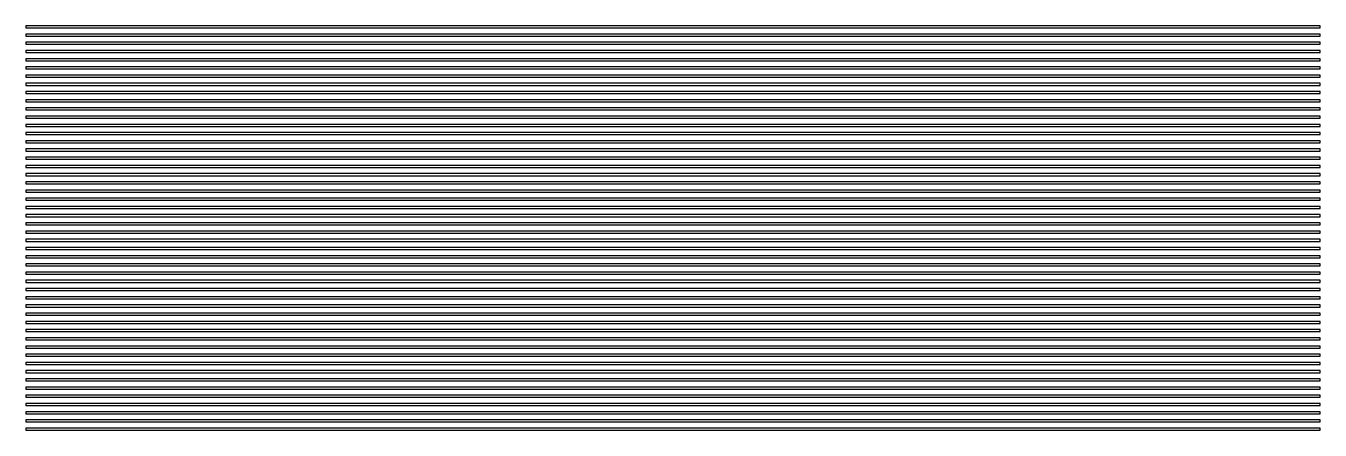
# Model space of a CAD drawing. Extents: x 2.85 to 9.15, y 2.02 to 9.98.
# Drawn here: x 2.85 to 9.15, y 2.02 to 3.98 of the extents above.
import ezdxf

# ---------------------------------------------------------------- set-up
doc = ezdxf.new("R2010")
doc.units = 0

msp = doc.modelspace()

# ---------------------------------------------------------------- linework, layer by layer
for p, q in [((9.14999, 3.98499), (2.85001, 3.98499)), ((2.85001, 3.98499), (2.85001, 3.97499)), ((2.85001, 3.97499), (9.14999, 3.97499)), ((9.14999, 3.97499), (9.14999, 3.98499)), ((9.14999, 3.94499), (2.85001, 3.94499)), ((2.85001, 3.94499), (2.85001, 3.935)), ((2.85001, 3.935), (9.14999, 3.935)), ((9.14999, 3.935), (9.14999, 3.94499)), ((9.14999, 3.905), (2.85001, 3.905)), ((2.85001, 3.905), (2.85001, 3.89499)), ((2.85001, 3.89499), (9.14999, 3.89499)), ((9.14999, 3.86499), (2.85001, 3.86499)), ((2.85001, 3.86499), (2.85001, 3.855)), ((2.85001, 3.855), (9.14999, 3.855)), ((9.14999, 3.89499), (9.14999, 3.905)), ((9.14999, 3.855), (9.14999, 3.86499)), ((9.14999, 3.825), (2.85001, 3.825)), ((2.85001, 3.825), (2.85001, 3.81499)), ((2.85001, 3.81499), (9.14999, 3.81499)), ((9.14999, 3.78499), (2.85001, 3.78499)), ((2.85001, 3.78499), (2.85001, 3.77499)), ((9.14999, 3.81499), (9.14999, 3.825)), ((9.14999, 3.77499), (9.14999, 3.78499)), ((2.85001, 3.77499), (9.14999, 3.77499)), ((9.14999, 3.745), (2.85001, 3.745)), ((2.85001, 3.745), (2.85001, 3.73499)), ((2.85001, 3.73499), (9.14999, 3.73499)), ((9.14999, 3.73499), (9.14999, 3.745)), ((9.14999, 3.70499), (2.85001, 3.70499)), ((2.85001, 3.70499), (2.85001, 3.69499)), ((2.85001, 3.69499), (9.14999, 3.69499)), ((9.14999, 3.66499), (2.85001, 3.66499)), ((2.85001, 3.66499), (2.85001, 3.655)), ((2.85001, 3.655), (9.14999, 3.655)), ((9.14999, 3.69499), (9.14999, 3.70499)), ((9.14999, 3.655), (9.14999, 3.66499)), ((9.14999, 3.625), (2.85001, 3.625)), ((2.85001, 3.625), (2.85001, 3.61499)), ((2.85001, 3.61499), (9.14999, 3.61499)), ((9.14999, 3.61499), (9.14999, 3.625)), ((9.14999, 3.58499), (2.85001, 3.58499)), ((2.85001, 3.58499), (2.85001, 3.575)), ((2.85001, 3.575), (9.14999, 3.575)), ((9.14999, 3.545), (2.85001, 3.545)), ((2.85001, 3.545), (2.85001, 3.53499)), ((2.85001, 3.53499), (9.14999, 3.53499)), ((9.14999, 3.575), (9.14999, 3.58499)), ((9.14999, 3.53499), (9.14999, 3.545)), ((9.14999, 3.50499), (2.85001, 3.50499)), ((2.85001, 3.50499), (2.85001, 3.495)), ((2.85001, 3.495), (9.14999, 3.495)), ((9.14999, 3.465), (2.85001, 3.465)), ((2.85001, 3.465), (2.85001, 3.45499)), ((9.14999, 3.495), (9.14999, 3.50499)), ((9.14999, 3.45499), (9.14999, 3.465)), ((2.85001, 3.45499), (9.14999, 3.45499)), ((9.14999, 3.42499), (2.85001, 3.42499)), ((2.85001, 3.42499), (2.85001, 3.41499)), ((2.85001, 3.41499), (9.14999, 3.41499)), ((9.14999, 3.41499), (9.14999, 3.42499)), ((9.14999, 3.38499), (2.85001, 3.38499)), ((2.85001, 3.38499), (2.85001, 3.375)), ((2.85001, 3.375), (9.14999, 3.375)), ((9.14999, 3.34499), (2.85001, 3.34499)), ((2.85001, 3.34499), (2.85001, 3.33499)), ((9.14999, 3.375), (9.14999, 3.38499)), ((9.14999, 3.33499), (9.14999, 3.34499)), ((2.85001, 3.33499), (9.14999, 3.33499)), ((9.14999, 3.30499), (2.85001, 3.30499)), ((2.85001, 3.30499), (2.85001, 3.295)), ((2.85001, 3.295), (9.14999, 3.295)), ((9.14999, 3.295), (9.14999, 3.30499)), ((9.14999, 3.265), (2.85001, 3.265)), ((2.85001, 3.265), (2.85001, 3.25499)), ((2.85001, 3.25499), (9.14999, 3.25499)), ((9.14999, 3.22499), (2.85001, 3.22499)), ((2.85001, 3.22499), (2.85001, 3.215)), ((2.85001, 3.215), (9.14999, 3.215)), ((9.14999, 3.25499), (9.14999, 3.265)), ((9.14999, 3.215), (9.14999, 3.22499)), ((9.14999, 3.185), (2.85001, 3.185)), ((2.85001, 3.185), (2.85001, 3.17499)), ((2.85001, 3.17499), (9.14999, 3.17499)), ((9.14999, 3.17499), (9.14999, 3.185)), ((9.14999, 3.14499), (2.85001, 3.14499)), ((2.85001, 3.14499), (2.85001, 3.13499)), ((2.85001, 3.13499), (9.14999, 3.13499)), ((9.14999, 3.105), (2.85001, 3.105)), ((2.85001, 3.105), (2.85001, 3.09499)), ((2.85001, 3.09499), (9.14999, 3.09499)), ((9.14999, 3.13499), (9.14999, 3.14499)), ((9.14999, 3.09499), (9.14999, 3.105)), ((9.14999, 3.06499), (2.85001, 3.06499)), ((2.85001, 3.06499), (2.85001, 3.05499)), ((2.85001, 3.05499), (9.14999, 3.05499)), ((9.14999, 3.02499), (2.85001, 3.02499)), ((2.85001, 3.02499), (2.85001, 3.015)), ((9.14999, 3.05499), (9.14999, 3.06499)), ((9.14999, 3.015), (9.14999, 3.02499)), ((2.85001, 3.015), (9.14999, 3.015)), ((9.14999, 2.985), (2.85001, 2.985)), ((2.85001, 2.985), (2.85001, 2.97501)), ((2.85001, 2.97501), (9.14999, 2.97501)), ((9.14999, 2.97501), (9.14999, 2.985)), ((9.14999, 2.94501), (2.85001, 2.94501)), ((2.85001, 2.94501), (2.85001, 2.93501)), ((2.85001, 2.93501), (9.14999, 2.93501)), ((9.14999, 2.90501), (2.85001, 2.90501)), ((2.85001, 2.90501), (2.85001, 2.895)), ((9.14999, 2.93501), (9.14999, 2.94501)), ((9.14999, 2.895), (9.14999, 2.90501)), ((2.85001, 2.895), (9.14999, 2.895)), ((9.14999, 2.86501), (2.85001, 2.86501)), ((2.85001, 2.86501), (2.85001, 2.85501)), ((2.85001, 2.85501), (9.14999, 2.85501)), ((9.14999, 2.85501), (9.14999, 2.86501)), ((9.14999, 2.82501), (2.85001, 2.82501)), ((2.85001, 2.82501), (2.85001, 2.815)), ((2.85001, 2.815), (9.14999, 2.815)), ((9.14999, 2.785), (2.85001, 2.785)), ((2.85001, 2.785), (2.85001, 2.77501)), ((2.85001, 2.77501), (9.14999, 2.77501)), ((9.14999, 2.815), (9.14999, 2.82501)), ((9.14999, 2.77501), (9.14999, 2.785)), ((9.14999, 2.74501), (2.85001, 2.74501)), ((2.85001, 2.74501), (2.85001, 2.735)), ((2.85001, 2.735), (9.14999, 2.735)), ((9.14999, 2.735), (9.14999, 2.74501)), ((9.14999, 2.705), (2.85001, 2.705)), ((2.85001, 2.705), (2.85001, 2.69501)), ((2.85001, 2.69501), (9.14999, 2.69501)), ((9.14999, 2.66501), (2.85001, 2.66501)), ((2.85001, 2.66501), (2.85001, 2.65501)), ((2.85001, 2.65501), (9.14999, 2.65501)), ((9.14999, 2.69501), (9.14999, 2.705)), ((9.14999, 2.65501), (9.14999, 2.66501)), ((9.14999, 2.625), (2.85001, 2.625)), ((2.85001, 2.625), (2.85001, 2.61501)), ((2.85001, 2.61501), (9.14999, 2.61501)), ((9.14999, 2.58501), (2.85001, 2.58501)), ((2.85001, 2.58501), (2.85001, 2.57501)), ((9.14999, 2.61501), (9.14999, 2.625)), ((9.14999, 2.57501), (9.14999, 2.58501)), ((2.85001, 2.57501), (9.14999, 2.57501)), ((9.14999, 2.54501), (2.85001, 2.54501)), ((2.85001, 2.54501), (2.85001, 2.535)), ((2.85001, 2.535), (9.14999, 2.535)), ((9.14999, 2.535), (9.14999, 2.54501)), ((9.14999, 2.505), (2.85001, 2.505)), ((2.85001, 2.505), (2.85001, 2.49501)), ((2.85001, 2.49501), (9.14999, 2.49501)), ((9.14999, 2.46501), (2.85001, 2.46501)), ((2.85001, 2.46501), (2.85001, 2.455)), ((9.14999, 2.49501), (9.14999, 2.505)), ((9.14999, 2.455), (9.14999, 2.46501)), ((2.85001, 2.455), (9.14999, 2.455)), ((9.14999, 2.425), (2.85001, 2.425)), ((2.85001, 2.425), (2.85001, 2.41501)), ((2.85001, 2.41501), (9.14999, 2.41501)), ((9.14999, 2.41501), (9.14999, 2.425)), ((9.14999, 2.38501), (2.85001, 2.38501)), ((2.85001, 2.38501), (2.85001, 2.375)), ((2.85001, 2.375), (9.14999, 2.375)), ((9.14999, 2.345), (2.85001, 2.345)), ((2.85001, 2.345), (2.85001, 2.33501)), ((2.85001, 2.33501), (9.14999, 2.33501)), ((9.14999, 2.375), (9.14999, 2.38501)), ((9.14999, 2.33501), (9.14999, 2.345)), ((9.14999, 2.30501), (2.85001, 2.30501)), ((2.85001, 2.30501), (2.85001, 2.29501)), ((2.85001, 2.29501), (9.14999, 2.29501)), ((9.14999, 2.29501), (9.14999, 2.30501)), ((9.14999, 2.26501), (2.85001, 2.26501)), ((2.85001, 2.26501), (2.85001, 2.255)), ((2.85001, 2.255), (9.14999, 2.255)), ((9.14999, 2.22501), (2.85001, 2.22501)), ((2.85001, 2.22501), (2.85001, 2.21501)), ((2.85001, 2.21501), (9.14999, 2.21501)), ((9.14999, 2.255), (9.14999, 2.26501)), ((9.14999, 2.21501), (9.14999, 2.22501)), ((9.14999, 2.18501), (2.85001, 2.18501)), ((2.85001, 2.18501), (2.85001, 2.175)), ((2.85001, 2.175), (9.14999, 2.175)), ((9.14999, 2.145), (2.85001, 2.145)), ((2.85001, 2.145), (2.85001, 2.13501)), ((9.14999, 2.175), (9.14999, 2.18501)), ((9.14999, 2.13501), (9.14999, 2.145)), ((2.85001, 2.13501), (9.14999, 2.13501)), ((9.14999, 2.10501), (2.85001, 2.10501)), ((2.85001, 2.10501), (2.85001, 2.095)), ((2.85001, 2.095), (9.14999, 2.095)), ((9.14999, 2.095), (9.14999, 2.10501)), ((9.14999, 2.065), (2.85001, 2.065)), ((2.85001, 2.065), (2.85001, 2.05501)), ((2.85001, 2.05501), (9.14999, 2.05501)), ((9.14999, 2.02501), (2.85001, 2.02501)), ((2.85001, 2.02501), (2.85001, 2.01501)), ((9.14999, 2.05501), (9.14999, 2.065)), ((9.14999, 2.01501), (9.14999, 2.02501)), ((2.85001, 2.01501), (9.14999, 2.01501))]:
    msp.add_line(p, q)

doc.saveas('drawing.dxf')
